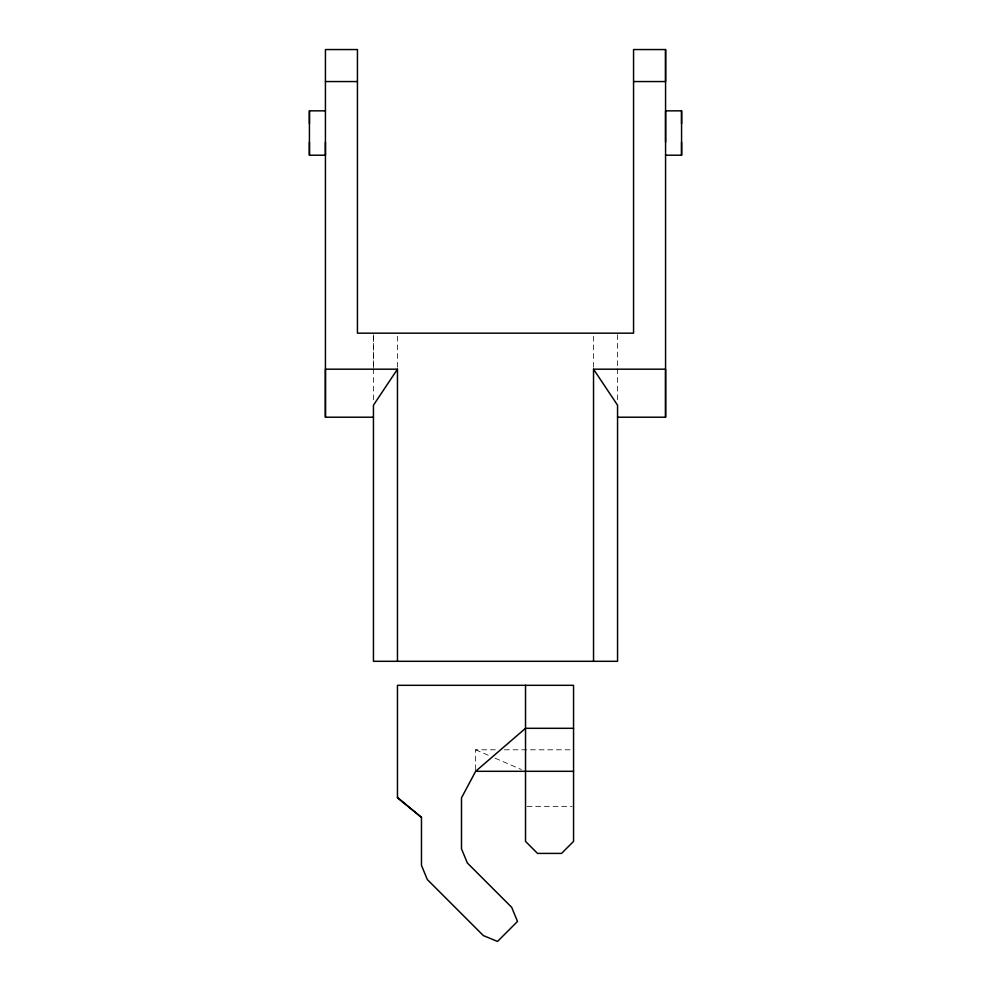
<?xml version="1.0" encoding="UTF-8"?>
<svg xmlns="http://www.w3.org/2000/svg" width="991" height="991" viewBox="0 0 991 991"><rect width="100%" height="100%" fill="white"/><g stroke="black" fill="none" stroke-linecap="round" stroke-linejoin="round"><path stroke-width="0.74" stroke-dasharray="4.96 3.72" d="M373.446 367.686L373.446 334.673M397.465 367.227L397.465 334.723M593.535 367.227L593.535 334.723M475.643 769.772L475.643 749.803L497.061 749.803M504.369 749.803L572.055 749.803M527.026 806.352L572.055 806.352M475.643 749.803L489.504 755.774M495.042 758.165L521.377 769.512M617.554 334.673L617.554 367.686M617.554 368.776L617.554 401.281M373.446 334.723L373.446 367.227M373.446 368.776L373.446 401.281"/><path stroke-width="1.49" d="M325.432 142.208L325.432 155.203L309.427 155.203L309.427 142.208M309.427 123.838L309.427 110.843L325.432 110.843M373.446 417.211L325.432 417.211L325.432 369.185L397.465 369.185L397.465 661.307M593.535 661.307L593.535 369.185L665.568 369.185L665.568 417.211L617.554 417.211M665.568 417.211L665.568 49.55L633.559 49.55L633.559 333.174L357.441 333.174L357.441 49.55L325.432 49.55L325.432 417.211M665.568 155.203L681.573 155.203L681.573 142.208M681.573 123.838L681.573 110.843L665.568 110.843L665.568 142.208M573.554 728.311L525.527 728.311L475.643 771.308L461.496 797.879L461.496 848.829L467.356 862.988L511.666 907.298L517.513 921.444L497.507 941.45L483.36 935.591L427.332 879.562L421.472 865.416L421.472 817.389L397.465 797.383M397.465 369.185L373.446 405.208L373.446 661.307L617.554 661.307L617.554 405.208L593.535 369.185M325.432 81.559L357.441 81.559M633.559 81.559L665.568 81.559L665.568 49.55M475.643 771.308L573.554 771.308M421.472 817.389L397.465 797.879L397.465 685.314L573.554 685.314L573.554 841.396L561.55 853.412L537.531 853.412L525.527 841.409L525.527 685.314M681.573 110.843L681.573 155.203M309.427 110.843L309.427 155.203"/></g></svg>
